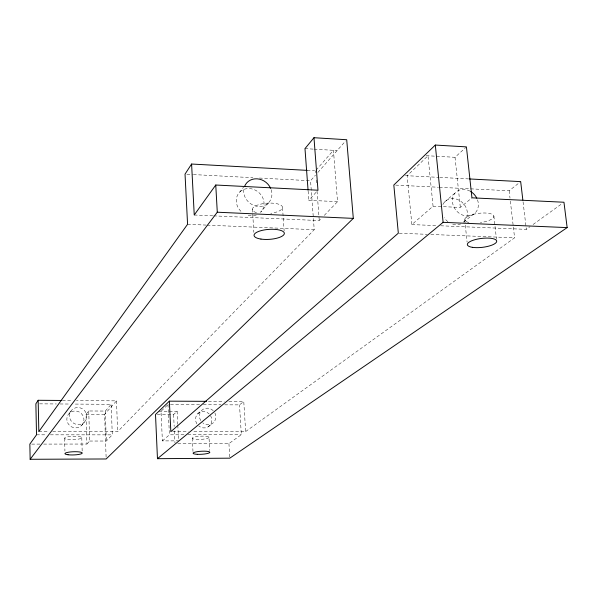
<?xml version="1.0" encoding="UTF-8"?>
<svg xmlns="http://www.w3.org/2000/svg" width="597" height="597" viewBox="0 0 597 597"><rect width="100%" height="100%" fill="white"/><g stroke="black" fill="none" stroke-linecap="round" stroke-linejoin="round"><path stroke-width="0.45" stroke-dasharray="2.98 2.24" d="M69.192 413.408L71.827 409.99M240.949 211.338A14.522 12.985 40.1 0 1 239.725 192.077L243.509 187.182M43.656 444.093L86.923 444.041L86.028 414.258L88.737 410.975L105.311 411.064L111.214 404.318L74.006 404.072M81.632 425.415A8.656 8.365 34.2 0 0 77.364 411.258A8.656 8.365 34.2 0 0 67.192 421.609A8.656 8.365 34.2 0 0 81.632 425.415L84.401 422.124A8.746 8.448 34.4 0 0 80.08 407.826A8.746 8.448 34.4 0 0 69.812 418.266A8.746 8.448 34.4 0 0 84.401 422.124M268.449 202.905L260.613 212.241A14.522 12.985 40.1 0 0 259.337 192.98A14.522 12.985 40.1 0 0 239.725 192.077M316.089 170.138L333.439 150.31L337.529 201.674L324.305 215.368M106.109 457.115L104.609 414.348L116.512 400.856L76.409 400.565M52.737 431.609L117.616 431.683L314.223 229.696L310.552 180.742L315.447 175.19M317.895 172.414L345.521 141.079M86.923 444.041L89.654 441.041L88.737 410.975M337.529 201.674L308.813 200.279L317.977 190.212M89.654 441.041L106.318 441.026L112.273 434.862L111.214 404.318M213.689 215.868L319.268 220.584L321.783 217.972M167.339 405.214L161.003 411.273L162.391 440.914L178.578 440.855M157.31 414.512L173.585 414.542L177.108 411.318L177.757 424.243M426.191 155.675L455.026 157.302L465.75 147.496M162.391 440.914L169.429 434.817L184.174 434.78M433.064 206.196L427.989 155.78L407.154 175.719L411.863 224.584L433.064 206.196L460.332 207.443L471.943 197.823M197.637 413.863L201.517 410.535M444.638 201.95L455.265 192.831M208.166 426.848L212.159 423.654M463.556 222.144L473.123 214.48M224.644 404.826L239.509 404.878L243.77 401.497L245.643 431.549L192.077 431.638M439.392 187.286L509.159 190.764L520.674 181.615M177.809 443.795L228.935 443.586L241.337 434.653L239.509 404.878M245.643 431.549L514.592 237.8L510.114 199.07M440.705 225.785L526.315 229.36L530.076 226.651M533.091 224.479L562.456 203.323M172.682 431.668L188.383 431.646M187.861 434.773L241.337 434.653M31.693 444.108L39.977 444.093M36.514 434.817L46.678 434.825M50.372 434.825L112.273 434.862M38.835 431.586L49.029 431.601M199.562 404.729L167.973 404.609L169.429 434.817M203.278 404.744L220.927 404.811M158.862 411.273L177.108 411.318M208.428 401.341L224.241 401.408M228.89 401.43L243.77 401.497M86.028 414.258L104.609 414.348M39.589 403.841L56.334 403.953M60.051 403.975L70.282 404.042M62.416 400.46L72.677 400.535M399.251 233.211L427.161 234.322M430.877 234.464L514.592 237.8M411.863 224.584L436.982 225.629M187.577 224.293L206.196 225.084M207.129 225.129L314.223 229.696M194.241 215.002L212.763 215.83M395.677 185.107L438.467 187.242M405.408 175.63L438.795 177.361M439.72 177.413L468.57 178.906M186.898 174.227L192.473 174.518M193.406 174.57L252.904 177.705M259.419 178.048L310.552 180.742M307.171 170.369L314.567 170.772M304.985 148.623L313.246 149.116M314.164 149.168L337.178 150.534M523.062 201.816L526.315 229.36M509.159 190.764L510.01 198.144M493.876 216.054L496.465 239.136M464.742 220.024L467.093 242.098M455.026 157.302L460.332 207.443M315.492 170.824L315.634 172.667M316.194 180.04L316.403 182.801M317.029 191.092L319.268 220.584M308.127 191.055L308.813 200.279M282.538 207.749L284.135 230.912M252.404 209.189L253.867 232.367M228.935 443.586L229.793 458.175M209.002 437.34A8.365 1.604 -3.2 0 1 196.473 439.399A8.365 1.604 -3.2 0 1 196.465 436.616A8.365 1.604 -3.2 0 1 209.002 437.34L209.734 450.556M192.294 438.25L192.988 451.466M177.802 425.161L178.533 439.937M173.585 414.542L174.167 426.43M174.391 431.004L174.973 442.892M116.512 400.856L117.616 431.683M105.311 411.064L106.318 441.026M81.774 437.534L82.17 451.086M64.603 438.422L64.931 451.071M214.883 412.93A8.515 8.03 51 0 1 213.002 423.057A8.515 8.03 51 0 1 202.711 422.818M200.749 420.594A8.515 8.03 51 0 1 203.129 409.229A8.515 8.03 51 0 1 214.517 412.288M468.929 222.48A14.709 4.701 -7.1 0 1 471.712 214.793A14.709 4.701 -7.1 0 1 493.212 215.002A14.709 4.701 -7.1 0 1 480.398 222.591M477.503 199.816A14.149 12.089 49 0 1 467.093 215.987A14.149 12.089 49 0 1 452.451 199.219A14.149 12.089 49 0 1 469.846 191.055M460.772 223.935A13.91 11.94 49.1 0 1 452.638 224.144M447.922 221.681A13.91 11.94 49.1 0 1 444.228 217.681M442.884 204.562A13.91 11.94 49.1 0 1 461.966 202.182A13.91 11.94 49.1 0 1 463.473 222.345M256.479 212.681A15.112 5.239 -4 0 1 259.27 204.51A15.112 5.239 -4 0 1 281.381 205.517A15.112 5.239 -4 0 1 270.762 213.33M256.307 214.995A14.522 12.985 40.1 0 1 247.419 215.174M271.187 189.727A14.776 13.164 40.2 0 1 258.688 206.502A14.776 13.164 40.2 0 1 243.964 188.353M210.517 415.587A8.433 7.962 51.1 0 1 209.271 426.027A8.433 7.962 51.1 0 1 198.808 426.027M196.876 423.825A8.433 7.962 51.1 0 1 198.391 413.161A8.433 7.962 51.1 0 1 209.129 413.885M67.648 439.444A8.627 1.679 -2 0 0 81.677 437.974A8.627 1.679 -2 0 0 70.23 436.482A8.627 1.679 -2 0 0 67.648 439.444"/><path stroke-width="0.9" d="M61.484 400.453L38.163 400.281L35.872 403.818L36.514 434.817L29.85 444.108L30.148 459.287L106.169 458.974L353.305 218.383L346.708 139.728L313.977 137.713L304.985 148.623L308.059 190.13M307.171 170.369L191.592 164.033L185.033 174.123L187.577 224.293L38.835 431.586L38.163 400.281M313.977 137.713L317.977 190.212L215.756 185.018L194.241 215.002L191.592 164.033M30.148 459.287L217.286 212.211L215.756 185.018M169.361 401.162L155.504 414.505L157.466 458.69L229.793 458.175L567.15 227.606L563.956 202.241L471.943 197.823L466.421 146.884L435.31 145.056L393.819 185.01L398.326 233.173L170.839 431.676L169.361 401.162L206.569 401.333M157.466 458.69L443.108 222.33L567.15 227.606M217.286 212.211L353.305 218.383M469.496 178.958L520.674 181.615L522.845 199.98M435.31 145.056L443.108 222.33M470.637 191.495A14.149 12.089 49 0 1 476.779 198.152M244.457 186.667A14.776 13.164 40.2 0 1 257.12 178.824A14.776 13.164 40.2 0 1 270.65 188.331M472.339 247.322A14.783 4.478 -6.9 0 0 496.42 242.181A14.783 4.478 -6.9 0 0 477.294 239.121A14.783 4.478 -6.9 0 0 472.339 247.322M197.264 454.31A8.388 1.522 -3.2 0 0 209.831 452.317A8.388 1.522 -3.2 0 0 197.264 451.668A8.388 1.522 -3.2 0 0 197.264 454.31M260.949 239.076A15.186 4.992 -4 0 0 284.329 233.688A15.186 4.992 -4 0 0 262.299 230.338A15.186 4.992 -4 0 0 260.949 239.076M68.051 454.75A8.656 1.597 -2 0 0 82.125 453.317A8.656 1.597 -2 0 0 70.647 451.929A8.656 1.597 -2 0 0 68.051 454.75"/></g></svg>
